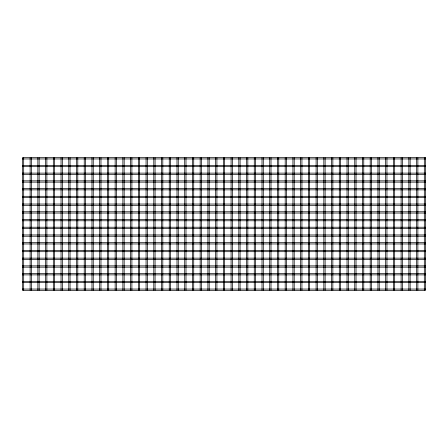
<?xml version="1.0" encoding="UTF-8"?>
<svg xmlns="http://www.w3.org/2000/svg" width="448" height="448" viewBox="0 0 448 448"><rect width="100%" height="100%" fill="white"/><g stroke="black" fill="none" stroke-linecap="round" stroke-linejoin="round"><path stroke-width="0.67" d="M22.411 158.945L425.589 158.945M22.411 165.39L425.589 165.39M22.411 166.678L425.589 166.678M22.411 173.118L425.589 173.118M22.411 174.406L425.589 174.406M22.411 180.846L425.589 180.846M22.411 182.134L425.589 182.134M22.411 188.574L425.589 188.574M22.411 189.862L425.589 189.862M22.411 196.302L425.589 196.302M22.411 197.59L425.589 197.59M22.411 204.036L425.589 204.036M22.411 205.324L425.589 205.324M22.411 211.764L425.589 211.764M22.411 213.052L425.589 213.052M22.411 219.492L425.589 219.492M22.411 220.78L425.589 220.78M22.411 227.22L425.589 227.22M22.411 228.508L425.589 228.508M22.411 234.948L425.589 234.948M22.411 236.236L425.589 236.236M22.411 242.676L425.589 242.676M22.411 243.964L425.589 243.964M22.411 250.41L425.589 250.41M22.411 251.698L425.589 251.698M22.411 258.138L425.589 258.138M22.411 259.426L425.589 259.426M22.411 265.866L425.589 265.866M22.411 267.154L425.589 267.154M22.411 273.594L425.589 273.594M22.411 274.882L425.589 274.882M22.411 281.322L425.589 281.322M22.411 282.61L425.589 282.61M22.411 289.055L425.589 289.055M424.312 157.786L424.312 290.214M417.872 157.786L417.872 290.214M416.584 157.786L416.584 290.214M410.144 157.786L410.144 290.214M408.856 157.786L408.856 290.214M402.41 157.786L402.41 290.214M401.122 157.786L401.122 290.214M394.682 157.786L394.682 290.214M393.394 157.786L393.394 290.214M386.954 157.786L386.954 290.214M385.666 157.786L385.666 290.214M379.226 157.786L379.226 290.214M377.938 157.786L377.938 290.214M371.498 157.786L371.498 290.214M370.21 157.786L370.21 290.214M363.765 157.786L363.765 290.214M362.477 157.786L362.477 290.214M356.037 157.786L356.037 290.214M354.749 157.786L354.749 290.214M348.309 157.786L348.309 290.214M347.021 157.786L347.021 290.214M340.581 157.786L340.581 290.214M339.293 157.786L339.293 290.214M332.853 157.786L332.853 290.214M331.565 157.786L331.565 290.214M325.125 157.786L325.125 290.214M323.831 157.786L323.831 290.214M317.391 157.786L317.391 290.214M316.103 157.786L316.103 290.214M309.663 157.786L309.663 290.214M308.375 157.786L308.375 290.214M301.935 157.786L301.935 290.214M300.647 157.786L300.647 290.214M294.207 157.786L294.207 290.214M292.919 157.786L292.919 290.214M286.479 157.786L286.479 290.214M285.191 157.786L285.191 290.214M278.746 157.786L278.746 290.214M277.458 157.786L277.458 290.214M271.018 157.786L271.018 290.214M269.73 157.786L269.73 290.214M263.29 157.786L263.29 290.214M262.002 157.786L262.002 290.214M255.562 157.786L255.562 290.214M254.274 157.786L254.274 290.214M247.834 157.786L247.834 290.214M246.546 157.786L246.546 290.214M240.1 157.786L240.1 290.214M238.812 157.786L238.812 290.214M232.372 157.786L232.372 290.214M231.084 157.786L231.084 290.214M224.644 157.786L224.644 290.214M223.356 157.786L223.356 290.214M216.916 157.786L216.916 290.214M215.628 157.786L215.628 290.214M209.188 157.786L209.188 290.214M207.9 157.786L207.9 290.214M201.454 157.786L201.454 290.214M200.166 157.786L200.166 290.214M193.726 157.786L193.726 290.214M192.438 157.786L192.438 290.214M185.998 157.786L185.998 290.214M184.71 157.786L184.71 290.214M178.27 157.786L178.27 290.214M176.982 157.786L176.982 290.214M170.542 157.786L170.542 290.214M169.254 157.786L169.254 290.214M162.809 157.786L162.809 290.214M161.521 157.786L161.521 290.214M155.081 157.786L155.081 290.214M153.793 157.786L153.793 290.214M147.353 157.786L147.353 290.214M146.065 157.786L146.065 290.214M139.625 157.786L139.625 290.214M138.337 157.786L138.337 290.214M131.897 157.786L131.897 290.214M130.609 157.786L130.609 290.214M124.169 157.786L124.169 290.214M122.875 157.786L122.875 290.214M116.435 157.786L116.435 290.214M115.147 157.786L115.147 290.214M108.707 157.786L108.707 290.214M107.419 157.786L107.419 290.214M100.979 157.786L100.979 290.214M99.691 157.786L99.691 290.214M93.251 157.786L93.251 290.214M91.963 157.786L91.963 290.214M85.523 157.786L85.523 290.214M84.235 157.786L84.235 290.214M77.79 157.786L77.79 290.214M76.502 157.786L76.502 290.214M70.062 157.786L70.062 290.214M68.774 157.786L68.774 290.214M62.334 157.786L62.334 290.214M61.046 157.786L61.046 290.214M54.606 157.786L54.606 290.214M53.318 157.786L53.318 290.214M46.878 157.786L46.878 290.214M45.59 157.786L45.59 290.214M39.144 157.786L39.144 290.214M37.856 157.786L37.856 290.214M31.416 157.786L31.416 290.214M30.128 157.786L30.128 290.214M23.688 157.786L23.688 290.214M425.6 157.657L22.4 157.657L22.4 290.343L425.6 290.343L425.6 157.657"/></g></svg>
